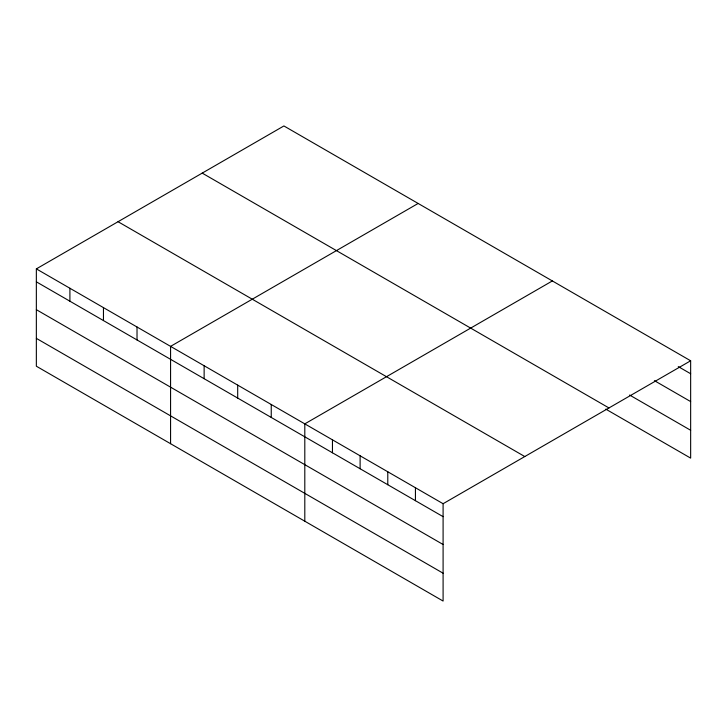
<?xml version="1.0" encoding="UTF-8"?>
<svg xmlns="http://www.w3.org/2000/svg" width="727" height="727" viewBox="0 0 727 727"><rect width="100%" height="100%" fill="white"/><g stroke="black" fill="none" stroke-linecap="round" stroke-linejoin="round"><path stroke-width="1.09" d="M605.764 409.119L690.65 458.119L690.65 360.783L283.903 125.953L36.35 268.881L36.35 366.217L443.097 601.047L443.097 503.711L36.35 268.881M418.134 203.451L170.572 346.37L170.572 443.706M552.356 280.94L304.804 423.868L304.804 521.204M443.097 503.711L690.65 360.783M678.255 366.581L690.65 373.742M654.409 380.657L690.65 401.586M629.609 395.034L690.65 430.275M202.215 173.117L608.953 407.947M118.047 221.708L524.785 456.547M36.35 281.831L443.097 516.661M36.35 309.675L443.097 544.505M36.35 338.364L443.097 573.203M415.435 487.744L415.435 500.694M387.782 471.768L387.782 484.727M360.119 455.802L360.119 468.761M332.457 439.835L332.457 452.785M271.244 404.494L271.244 417.443M237.693 385.119L237.693 398.069M204.133 365.745L204.133 378.694M137.021 326.996L137.021 339.954M103.461 307.621L103.461 320.58M69.91 288.246L69.91 301.205"/></g></svg>
